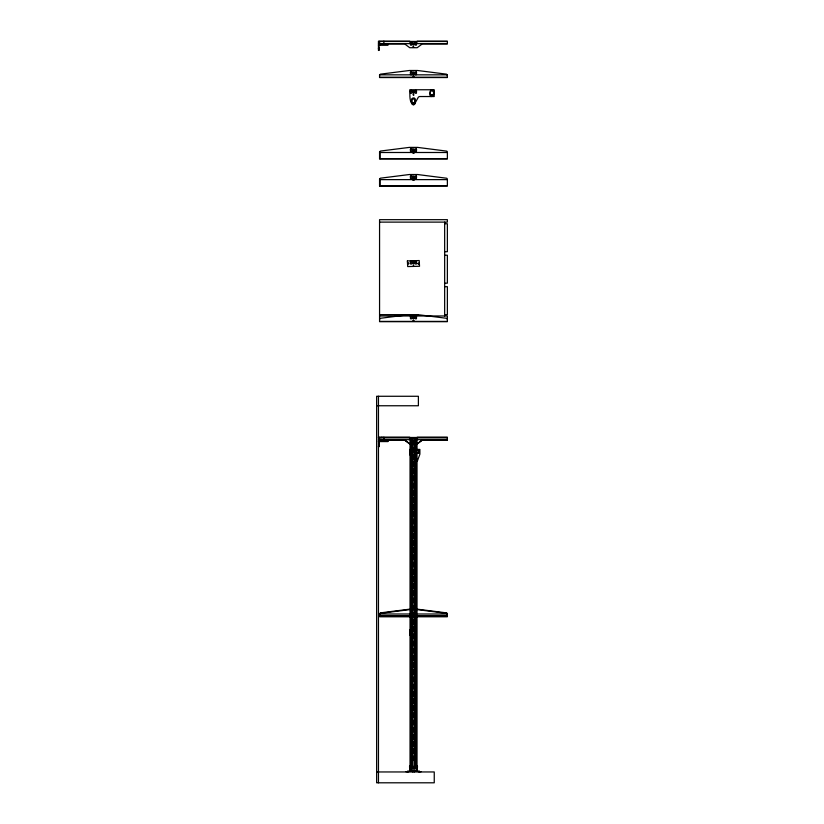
<?xml version="1.0" encoding="UTF-8"?>
<svg xmlns="http://www.w3.org/2000/svg" width="824" height="824" viewBox="0 0 824 824"><rect width="100%" height="100%" fill="white"/><g stroke="black" fill="none" stroke-linecap="round" stroke-linejoin="round"><path stroke-width="1.24" d="M379.565 75.128L380.4 74.17L409.394 70.493L417.531 70.493L446.536 74.17L447.37 75.128M379.565 319.248L380.4 318.291L409.394 314.624M379.565 613.829L380.4 612.871L409.394 609.204M379.565 614.292L380.4 613.334L409.394 609.657M378.988 442.169L379.668 441.571M413.329 99.21L413.741 98.973M413.205 102.979L413.73 103.113L413.205 102.928M418.891 263.556L418.201 263.845M414.482 103.556C417.449 94.008 408.457 98.283 412.288 104.174M408.055 263.453L408.653 263.206M417.284 461.296L419.89 454.178L419.89 449.43L417.335 449.43M414.534 103.515C411.701 105.925 411.835 99.601 412.33 98.355M414.688 104.174L414.688 98.386M430.643 90.249C427.017 104.566 440.346 89.806 430.643 90.249C428.037 97.675 435.7 97.623 433.002 90.218M414.338 104.442L418.098 97.623A1.916 1.916 0 0 1 419.828 96.532L434.217 96.532L434.217 89.754L409.806 89.754C410.115 94.317 408.972 101.002 412.639 104.442M379.668 45.269L379.019 45.701L378.988 50.419L378.453 50.419L378.453 41.2L409.734 41.2L409.734 41.88L417.202 41.88L417.202 41.2L447.37 41.2L447.37 43.909L422.279 43.909L417.202 47.71L409.734 47.71L404.656 43.909L378.453 43.909M417.202 443.734L422.279 439.944L447.37 439.944M417.202 444.012L422.279 440.212L447.37 440.212L447.37 437.225L417.202 437.225L417.202 437.904L409.734 437.904L409.734 437.225L378.453 437.225M413.926 104.617L414.482 104.401M413.998 104.607L412.937 104.607L413.483 104.669M447.37 41.468L378.721 41.468L378.721 44.321M409.734 41.612L417.202 41.612M379.565 42.333L379.411 41.468M410.486 42.714L410.486 43.734M416.45 42.714L416.45 43.734M379.565 43.456L379.411 44.321M379.565 43.641L447.37 43.641M380.894 44.053L383.871 44.053L383.871 41.2M378.453 45.269L387.939 45.269L387.939 43.909M378.988 47.565L378.721 50.419M378.721 47.679L379.267 47.71L378.721 47.802M378.721 48.142L379.267 48.142M378.453 48.348L379.267 48.379M378.453 48.585L379.267 48.626M378.721 48.719L379.267 48.863M378.721 49.1L379.267 49.1M378.721 49.296L379.267 49.296M378.721 49.44L379.267 49.44M378.721 49.574L379.267 47.668M410.486 72.255L410.486 73.274M416.45 72.255L416.45 73.274M379.565 77.281L447.37 77.281M410.486 90.836L410.486 91.855M416.45 90.836L416.45 91.855M410.486 149.154L410.486 150.174M416.45 149.154L416.45 150.174M447.37 152.492L380.07 152.492L380.07 158.651M379.565 158.651L447.37 158.651M410.486 176.274L410.486 177.304M416.45 176.274L416.45 177.304M447.37 179.622L380.07 179.622L380.07 185.781M379.565 185.781L447.37 185.637M379.565 222.12L447.37 222.12L447.37 219.678L379.565 219.678L379.565 321.669L447.37 321.669L447.37 315.973L379.565 315.973M444.661 223.747L447.37 223.747L447.37 251.711L444.661 251.711M444.661 255.213L447.37 255.213L447.37 283.178L444.661 283.178M410.486 261.589L410.486 262.609M416.45 261.589L416.45 262.609M413.226 265.853L413.555 265.276L413.586 265.936M444.661 286.68L447.37 286.68L447.37 314.644L444.661 314.644M379.565 314.644L417.706 314.644M410.486 316.375L410.486 317.405M416.45 316.375L416.45 317.405M379.565 321.401L447.37 321.401M376.63 405.758L418.386 405.758L418.386 396.272L376.63 396.272L376.63 782.8L434.248 782.8L434.248 771.954L376.63 771.954M378.453 437.493L447.37 437.493M378.721 437.771L447.37 437.771M409.662 438.018L417.366 438.018M379.565 438.368L379.411 437.493M409.487 438.389L417.541 438.389M379.565 439.48L379.411 440.346M379.565 439.666L409.518 439.666M417.418 439.666L447.37 439.666M378.453 439.944L404.656 439.944L409.734 443.734M383.871 440.078L378.721 440.346L378.721 437.493M387.538 440.212L404.656 440.212L409.734 444.012M381.162 440.346L383.603 440.346M378.453 441.293L387.939 441.293M378.453 441.571L387.939 441.571L387.939 439.944M378.988 443.59L378.721 446.721M378.721 443.734L379.267 443.734L379.267 445.866L378.721 445.836M378.721 443.827L379.267 443.982M378.721 444.095L379.267 444.002M378.721 444.249L379.267 444.249M378.721 444.404L379.267 444.404M378.721 444.63L379.267 444.672M378.721 444.898L379.267 444.919M378.721 445.166L379.267 445.166M378.721 445.321L379.267 445.321M378.721 445.475L379.267 445.475M378.721 445.588L379.267 445.568M378.453 446.454L378.988 446.454M378.453 446.721L378.988 446.721L379.019 441.726L379.668 441.293M416.913 449.791L418.963 449.791L418.963 452.912L417.099 452.912M417.099 450.192L418.963 450.192M417.099 450.471L418.963 450.512M417.099 452.644L418.613 452.644M379.565 613.54L379.565 616.712L410.27 616.712M417.531 609.204L446.659 612.891L447.37 613.54L447.37 616.712L417.284 616.712M379.565 614.004L410.27 614.004M417.943 614.004L447.37 614.004M379.565 615.981L410.27 615.981M417.284 615.981L447.37 615.981M379.565 616.249L410.27 616.249M417.284 616.249L447.37 616.249M379.565 616.445L410.27 616.445M417.284 616.445L447.37 616.445M409.662 765.887L410.805 765.887M416.223 765.887L417.366 765.887M409.487 766.505L417.541 766.505M409.487 767.123L417.541 767.123M412.433 767.371L414.596 767.371M412.433 767.618L414.596 767.618M409.662 768.359L417.366 768.359M409.662 770.213L410.805 770.213M416.223 770.213L417.366 770.213M405.923 771.707L408.817 771.707M418.211 771.707L421.105 771.707M417.531 314.624L446.536 318.291L447.37 319.248M417.531 609.657L446.536 613.334L447.37 614.292M412.453 104.401L413.051 104.617M445.959 439.666L445.938 440.212M445.887 439.666L445.836 440.212M445.63 439.666L445.63 440.212M445.434 439.666L445.465 440.212M444.661 222.12L444.661 315.973M424.999 439.666L424.999 440.212M422.279 439.666L422.279 440.212M419.416 771.954L419.416 771.079L407.612 771.079L407.612 771.954M418.613 450.471L418.613 452.912M417.171 765.887L417.171 770.213M417.037 765.887L417.037 770.213M416.769 438.389L416.769 771.079M416.635 437.771L416.635 766.505M416.635 767.123L416.635 771.079M416.45 316.066L416.45 318.775L415.09 318.775L415.09 316.066M416.542 765.887L416.542 770.213M416.223 438.389L416.223 771.079M415.615 766.505L415.615 767.123M415.1 438.389L415.1 766.505M414.966 438.389L414.966 766.505M414.4 766.505L414.4 767.123M414.256 438.389L414.256 766.505M414.204 767.371L414.256 771.954M413.7 766.505L413.7 767.123M413.545 767.618L413.545 768.359M413.329 766.505L413.329 767.123M412.824 767.371L412.824 768.359M412.773 438.389L412.628 767.123M412.793 767.618L412.773 771.954M412.062 438.389L412.062 766.505M411.835 316.066L411.835 318.775L410.486 318.775L410.486 316.066M411.928 438.389L411.928 766.505M411.413 765.887L411.413 767.123M410.939 438.389L410.939 766.505M410.939 767.123L410.939 771.079M410.805 438.389L410.805 771.079M410.393 437.771L410.393 771.079M410.259 438.389L410.259 771.079M409.992 765.887L409.992 770.213M409.847 765.887L409.847 770.213M409.672 449.43L409.672 454.858M409.672 629.546L409.672 635.242M404.656 439.666L404.656 440.212M401.937 439.666L401.937 440.212M383.871 437.225L383.871 440.613M381.842 437.225L381.842 437.771M379.565 41.468L379.565 44.321M379.565 437.493L379.565 440.346M378.453 396.272L378.453 782.8M413.895 441.211C414.194 450.697 411.928 436.967 413.895 441.211M413.895 448.39C414.194 457.876 411.928 444.146 413.895 448.39M413.895 455.569C414.204 465.045 411.722 451.665 413.988 455.466M413.895 462.748C414.039 472.296 411.969 458.515 413.895 462.748M413.895 469.927C414.194 479.403 411.928 465.684 413.895 469.927M413.895 477.106C414.194 486.582 411.928 472.863 413.895 477.106M413.895 484.285C414.317 493.648 411.681 480.402 413.988 484.182M413.895 491.464C414.039 501.002 411.969 487.231 413.895 491.464M413.895 498.644C414.194 508.12 411.928 494.4 413.895 498.644M413.895 505.823C414.194 515.299 411.928 501.579 413.895 505.823M413.895 513.002C414.317 522.365 411.681 509.119 413.988 512.899M413.895 520.181C414.009 529.76 412.031 515.875 413.895 520.181M413.895 527.36C414.039 536.898 411.969 523.116 413.895 527.36M413.895 534.539C414.194 544.015 411.928 530.296 413.895 534.539M413.895 548.897C414.009 558.476 412.031 544.592 413.895 548.897M413.895 541.718C414.317 551.081 411.681 537.835 413.988 541.615M413.895 556.076C414.039 565.614 411.969 551.833 413.895 556.076M413.895 563.255C414.194 572.731 411.928 559.012 413.895 563.255M413.895 570.435C414.132 579.921 411.938 566.201 413.895 570.435M413.895 577.614C414.009 587.193 412.031 573.298 413.895 577.614M413.895 584.783C414.039 594.331 411.969 580.549 413.895 584.783M413.895 591.962C414.194 601.448 411.928 587.728 413.895 591.962M413.895 599.141C414.112 608.689 411.959 594.887 413.895 599.141M413.895 606.32C414.235 615.786 411.712 602.416 413.988 606.217M413.895 613.499C414.039 623.047 411.969 609.266 413.895 613.499M413.895 620.678C414.194 630.164 411.928 616.434 413.895 620.678M413.895 627.857C414.112 637.405 411.959 623.603 413.895 627.857M413.895 635.036C414.235 644.502 411.712 631.133 413.988 634.933M413.895 642.215C414.039 651.763 411.969 637.982 413.895 642.215M413.895 649.394C414.194 658.87 411.928 645.151 413.895 649.394M413.895 656.574C414.194 666.049 411.928 652.33 413.895 656.574M413.895 663.753C414.235 673.208 411.712 659.849 413.988 663.65M413.895 670.932C414.039 680.48 411.969 666.698 413.895 670.932M413.895 678.111C414.194 687.587 411.928 673.867 413.895 678.111M413.895 685.29C414.194 694.766 411.928 681.046 413.895 685.29M413.895 692.469C414.204 701.945 411.722 688.565 413.988 692.366M413.895 699.648C414.039 709.186 411.969 695.404 413.895 699.648M413.895 706.827C414.194 716.303 411.928 702.584 413.895 706.827M413.895 721.185C414.204 730.651 411.722 717.282 413.988 721.082M413.895 714.006C414.194 723.482 411.928 709.763 413.895 714.006M413.895 728.365C414.039 737.902 411.969 724.121 413.895 728.365M413.895 735.544C414.194 745.02 411.928 731.3 413.895 735.544M413.895 742.723C414.194 752.199 411.928 738.479 413.895 742.723M413.895 749.902C414.317 759.264 411.681 746.008 413.988 749.799M413.895 757.081C414.039 766.619 411.969 752.837 413.895 757.081M379.565 151.894L379.565 158.919L447.37 158.919L447.37 151.894L446.773 151.132L417.531 147.393L409.394 147.393L380.4 151.06L379.565 151.894M379.565 179.024L379.565 186.049L447.37 186.049L447.37 179.024L446.773 178.252L417.531 174.523L409.394 174.523L380.4 178.19L379.565 179.024M407.365 260.992L407.705 266.564L419.529 266.265L419.22 260.549L407.386 260.92M412.814 44.259C413.638 46.844 414.822 42.426 412.814 44.259M413.133 44.341L413.761 44.599L413.174 44.259M413.133 46.649L413.761 46.906L413.174 46.566M412.814 72.44C415.08 73.769 413.71 70.885 412.814 72.44M412.814 73.8C413.638 76.385 414.822 71.966 412.814 73.8M413.133 73.882L413.803 74.057L413.133 73.882M413.133 76.189L413.803 76.364L413.133 76.189M412.814 91.021C415.08 92.35 413.71 89.466 412.814 91.021M412.814 92.381C413.638 94.966 414.822 90.547 412.814 92.381M413.133 92.463L413.803 92.638L413.174 92.381M413.133 94.77L413.803 94.945L413.133 94.77M412.814 149.34C415.08 150.668 413.71 147.784 412.814 149.34M412.814 150.699C413.638 153.285 414.822 148.866 412.814 150.699M413.133 150.782L413.803 150.957L413.133 150.782M413.133 153.089L413.803 153.264L413.133 153.089M412.814 176.47C415.08 177.799 413.71 174.915 412.814 176.47M412.814 177.819C413.638 180.415 414.822 175.996 412.814 177.819M413.133 177.912L413.803 178.087L413.133 177.912M413.133 180.209L413.803 180.394L413.133 180.209M407.921 263.423C408.591 265.493 409.538 261.96 407.921 263.423M431.56 90.722L432.085 90.867L431.56 90.722M431.56 94.791L432.064 94.997L431.591 94.729M412.814 261.774C415.08 263.103 413.71 260.219 412.814 261.774M412.814 263.134C413.638 265.719 414.822 261.301 412.814 263.134M413.133 263.216L413.803 263.392L413.174 263.134M417.964 263.423C418.623 265.493 419.571 261.96 417.964 263.423M412.814 316.571C415.08 317.899 413.71 315.015 412.814 316.571M412.814 317.92C413.638 320.515 414.822 316.097 412.814 317.92M413.133 318.012L413.803 318.188L413.133 318.012M413.133 320.32L413.803 320.495L413.133 320.32M411.835 42.395L410.486 42.395L410.486 45.114L411.835 45.114L411.835 42.395M416.45 42.395L415.09 42.395L415.09 45.114L416.45 45.114L416.45 42.395M411.835 71.935L410.486 71.935L410.486 74.654L411.835 74.654L411.835 71.935M416.45 71.935L415.09 71.935L415.09 74.654L416.45 74.654L416.45 71.935M447.37 74.84L379.565 74.84L379.565 77.549L447.37 77.549L447.37 74.84M411.835 90.516L410.486 90.516L410.486 93.236L411.835 93.236L411.835 90.516M416.45 90.516L415.09 90.516L415.09 93.236L416.45 93.236L416.45 90.516M411.835 148.835L410.486 148.835L410.486 151.554L411.835 151.554L411.835 148.835M416.45 148.835L415.09 148.835L415.09 151.554L416.45 151.554L416.45 148.835M411.835 175.965L410.486 175.965L410.486 178.674L411.835 178.674L411.835 175.965M416.45 175.965L415.09 175.965L415.09 178.674L416.45 178.674L416.45 175.965M411.835 261.27L410.486 261.27L410.486 263.989L411.835 263.989L411.835 261.27M416.45 261.27L415.09 261.27L415.09 263.989L416.45 263.989L416.45 261.27"/></g></svg>
